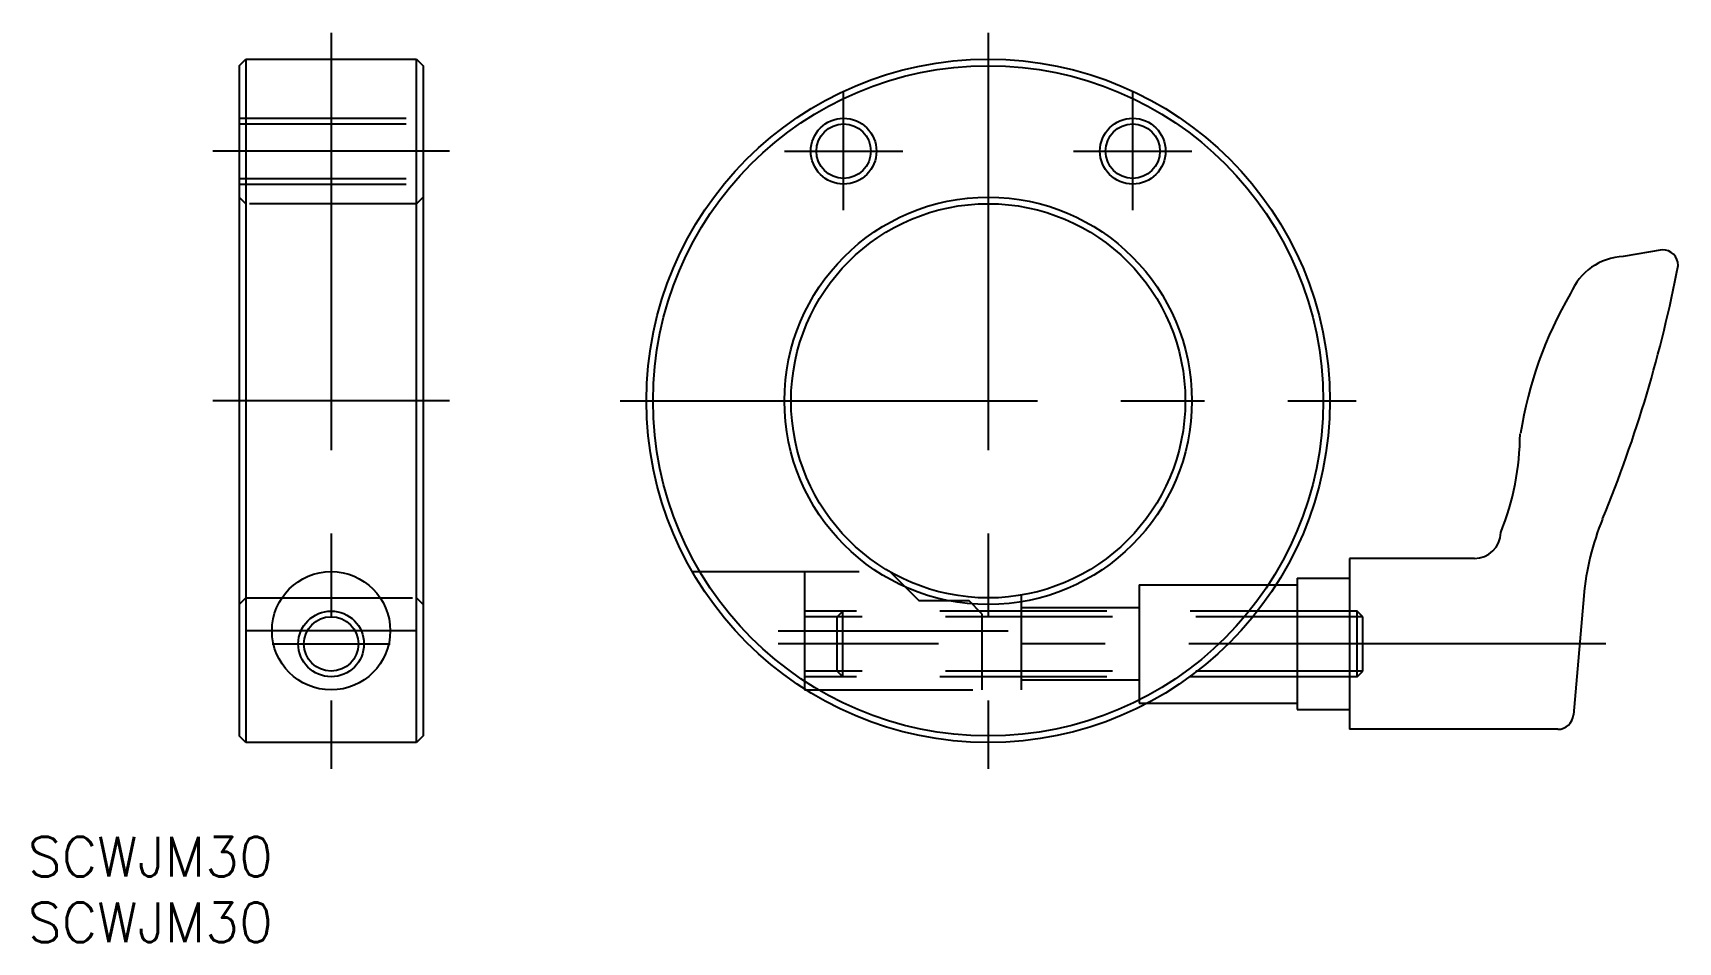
# Model space of a CAD drawing. Extents: x -73 to 53, y -41 to 28.
import ezdxf

# ---------------------------------------------------------------- set-up
doc = ezdxf.new("R2010")
doc.units = 0
doc.linetypes.add('CENTER', pattern=[50.8, 31.75, -6.35, 6.35, -6.35])
doc.linetypes.add('DASHED', pattern=[19.05, 12.7, -6.35])
doc.layers.get('0').update_dxf_attribs({"linetype": 'CONTINUOUS'})
doc.layers.add('CENTER', color=1, linetype='CENTER')
doc.styles.get("Standard").update_dxf_attribs({"font": 'txt.shx', "height": 3, "bigfont": 'bigfont.shx'})

msp = doc.modelspace()

# ---------------------------------------------------------------- linework, layer by layer
at = {"color": 7, "linetype": 'CONTINUOUS'}
for p, q in [((-57, 25.5), (-56.5, 26)), ((-57, 25.5), (-57, -25.5)), ((-56.5, 26), (-56.5, -26)), ((-56.5, 26), (-43.5, 26)), ((-43.5, -26), (-43.5, 26)), ((-43.5, 26), (-43, 25.5)), ((-43, 25.5), (-43, -25.5)), ((51.3, 11.5), (48.33, 10.98)), ((27.5, -12), (27.5, -25)), ((37, -12), (27.5, -12)), ((23.5, -13.5), (23.5, -23.5)), ((23.5, -13.5), (27.5, -13.5)), ((21.91, -14), (23.5, -14)), ((45.33, -14.85), (44.54, -23.9)), ((-13.98, -21.92), (-13.98, -22)), ((-13.98, -22), (-13.86, -22)), ((12.12, -23), (23.5, -23)), ((23.5, -23.5), (27.5, -23.5)), ((43.34, -25), (27.5, -25)), ((-56.5, -26), (-57, -25.5)), ((-43.5, -26), (-56.5, -26)), ((-43, -25.5), (-43.5, -26))]:
    msp.add_line(p, q, dxfattribs=at)
at = {"color": 3, "linetype": 'DASHED'}
for p, q in [((-57, 21.5), (-43, 21.5)), ((-57, 21.07), (-43, 21.07)), ((-57, 16.93), (-43, 16.93)), ((-57, 16.5), (-43, 16.5)), ((-56.5, 15), (-57, 15.5)), ((-43, 15.5), (-43.5, 15)), ((-43.5, 15), (-56.5, 15)), ((-22.52, -13), (-7.48, -13)), ((-13.98, -13), (-13.98, -21.92)), ((-7.48, -13), (-5.28, -15.2)), ((-57, -15.5), (-56.5, -15)), ((-56.5, -15), (-43.5, -15)), ((-43, -15.5), (-43.5, -15)), ((2.5, -14.79), (2.5, -22)), ((11.5, -14), (21.91, -14)), ((11.5, -14), (11.5, -23)), ((28.07, -16), (-13.98, -16)), ((-11.5, -16.43), (-11.07, -16)), ((-11.07, -21), (-11.07, -16)), ((-5.28, -15.2), (-1.48, -15.2)), ((-0.48, -16.2), (-1.48, -15.2)), ((-0.48, -16.2), (-0.48, -22)), ((11.5, -15.75), (2.5, -15.75)), ((28.5, -16.43), (28.07, -16)), ((28.07, -21), (28.07, -16)), ((28.5, -16.43), (-13.98, -16.43)), ((-11.5, -20.57), (-11.5, -16.43)), ((28.5, -20.57), (28.5, -16.43)), ((28.5, -20.57), (-13.98, -20.57)), ((28.07, -21), (-13.98, -21)), ((-11.07, -21), (-11.5, -20.57)), ((11.5, -21.25), (2.5, -21.25)), ((28.07, -21), (28.5, -20.57)), ((-13.86, -22), (2.5, -22)), ((11.5, -23), (12.12, -23))]:
    msp.add_line(p, q, dxfattribs=at)
at = {"color": 7, "linetype": 'CONTINUOUS'}
for centre, radius in [((0, 0), 26), ((0, 0), 25.5), ((-11, 19), 2.07), ((11, 19), 2.07), ((0, 0), 15.5), ((0, 0), 15), ((-50, -17.5), 4.5), ((-50, -18.5), 2.07)]:
    msp.add_circle(centre, radius, dxfattribs=at)
at = {"color": 3, "linetype": 'CONTINUOUS'}
for centre in [(-11, 19), (11, 19), (-50, -18.5)]:
    msp.add_circle(centre, 2.5, dxfattribs=at)
at = {"color": 7, "linetype": 'CONTINUOUS'}
for centre, radius, start, end in [((51.3, 10.3), 1.2, 0, 90), ((48.5, 6.48), 4.5, 92.0867, 158.128), ((-45.73, 29.04), 100, 337.6467, 349.1984), ((70.16, -7.09), 30, 149.4493, 171.1935), ((20.47, -2.5), 20, 337.8863, 0), ((65.25, -16.6), 20, 157.6467, 175), ((37, -10), 2, 270, 359.1713), ((43.34, -23.8), 1.2, 270, 355)]:
    msp.add_arc(centre, radius, start, end, dxfattribs=at)
at = {"layer": 'CENTER', "color": 1, "linetype": 'CENTER'}
for p, q in [((-50, 28), (-50, -28)), ((0, 28), (0, -28)), ((-11, 14.5), (-11, 23.5)), ((11, 14.5), (11, 23.5)), ((-41, 19), (-59, 19)), ((-15.5, 19), (-6.5, 19)), ((6.5, 19), (15.5, 19)), ((-41, 0), (-59, 0)), ((-28, 0), (28, 0)), ((-43.5, -17.5), (-56.5, -17.5)), ((-15.98, -17.5), (1.52, -17.5)), ((-54.5, -18.5), (-45.5, -18.5)), ((47.01, -18.5), (-15.98, -18.5))]:
    msp.add_line(p, q, dxfattribs=at)

# ---------------------------------------------------------------- texts
at = {"color": 7, "linetype": 'CONTINUOUS'}
for p in [(-73.08, -36.19), (-73.08, -41.19)]:
    msp.add_text('SCWJM30', height=3, dxfattribs=at).set_placement(p)

doc.saveas('drawing.dxf')
